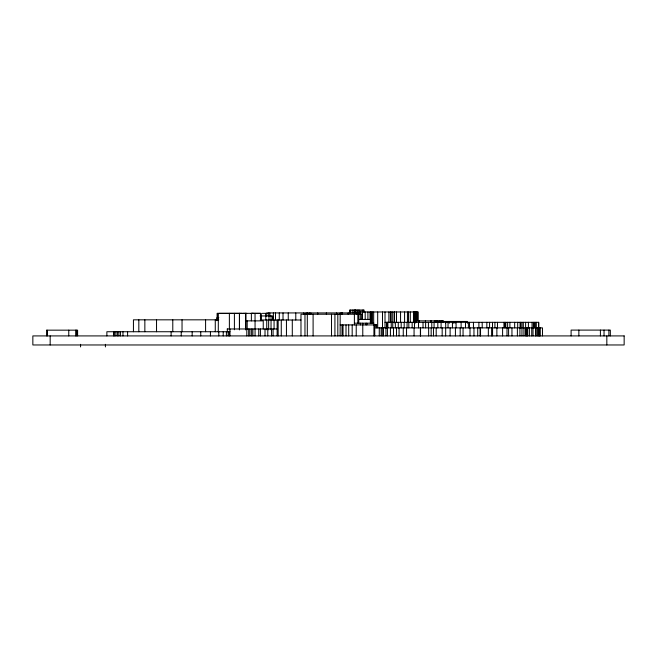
<?xml version="1.0" encoding="UTF-8"?>
<svg xmlns="http://www.w3.org/2000/svg" width="657" height="657" viewBox="0 0 657 657"><rect width="100%" height="100%" fill="white"/><g stroke="black" fill="none" stroke-linecap="round" stroke-linejoin="round"><path stroke-width="0.99" d="M218.28 331.818L218.362 313.348M227.338 331.736L227.338 328.976M229.375 329.765L229.375 313.348M229.983 335.916L229.983 328.976M234.409 329.765L234.409 313.348M253.347 313.332L251.968 313.332M242.901 313.348L246.72 313.332M260.123 313.332L251.179 313.332M359.74 311.968L418.238 311.968L418.238 320.871M360.562 312.929L266.775 312.929L266.775 315.96M262.307 313.348L267.276 313.348M362.483 314.227L300.98 314.227L300.98 335.916M260.049 315.951L272.606 315.951L272.606 320M218.814 317.668L216.974 317.668L216.974 320.706M358.779 319.425L370.343 319.425M218.789 319.828L133.437 319.828L133.437 331.736M260.18 320L300.98 320M245.365 320.871L263.252 320.871L263.252 328.976M415.93 320.871L443.376 320.871L443.376 322.546M443.45 321.445L467.332 321.445L467.332 323.285M385.01 322.316L538.715 322.316L538.715 327.876M354.386 323.187L373.923 323.187M340.129 324.919L376.798 324.919M376.798 326.077L374.753 326.077L375.771 324.919L376.494 326.077M374.753 327.876L542.485 327.876L542.485 335.916M227.166 328.976L277.131 328.976M46.499 330.159L77.608 330.159L77.608 335.916M229.983 331.736L106.869 331.736L106.869 335.916M242.121 313.332L219.011 313.356M610.337 335.916L610.337 330.093L571.105 330.093L571.105 335.916M608.883 330.093L608.883 335.916M606.83 335.916L606.83 344.966M604.038 330.093L604.038 335.916M600.408 330.093L600.408 335.916M578.858 330.093L578.858 335.916M540.276 327.876L540.276 335.916M539.471 327.876L539.471 335.916M539.126 327.876L539.126 335.916M538.625 322.316L538.625 327.876M538.461 327.876L538.461 335.916M537.615 327.876L537.615 335.916M536.293 322.316L536.293 327.876M536.161 327.876L536.161 335.916M535.603 327.876L535.603 335.916M535.225 322.316L535.225 327.876M534.223 322.316L534.223 327.876M533.353 322.316L533.353 327.876M533.024 327.876L533.024 335.916M532.047 322.316L532.047 327.876M531.735 327.876L531.735 335.916M529.411 327.876L529.411 335.916M528.4 322.316L528.4 327.876M527.702 327.876L527.702 335.916M527.021 327.876L527.021 335.916M526.405 327.876L526.405 335.916M525.616 322.316L525.616 327.876M525.419 327.876L525.419 335.916M523.916 327.876L523.916 335.916M523.317 322.316L523.317 327.876M521.987 322.316L521.945 335.916M520.697 322.316L520.697 327.876M520.073 322.316L520.073 327.876M519.917 327.876L519.917 335.916M517.7 322.316L517.7 327.876M517.388 327.876L517.388 335.916M514.661 322.316L514.661 327.876M511.951 327.876L511.951 335.916M509.906 322.316L509.906 327.876M508.592 327.876L508.592 335.916M507.631 322.316L507.631 327.876M507.007 327.876L507.007 335.916M505.8 322.316L505.8 327.876M504.88 322.316L504.88 327.876M503.944 322.316L503.944 327.876M502.597 327.876L502.597 335.916M497.464 322.316L497.464 327.876M496.873 327.876L496.873 335.916M494.91 322.316L494.91 327.876M492.569 327.876L492.569 335.916M492.487 322.316L492.487 327.876M491.608 327.876L491.608 335.916M489.58 322.316L489.58 327.876M488.348 327.876L488.348 335.916M486.837 322.316L486.837 327.876M482.205 322.316L482.205 327.876M480.53 327.876L480.53 335.916M480.07 327.876L480.07 335.916M478.896 322.316L478.896 327.876M477.705 327.876L477.705 335.916M473.96 327.876L473.96 335.916M473.451 322.316L473.451 327.876M470.01 327.876L470.01 335.916M469.517 322.316L469.517 327.876M468.392 322.316L468.392 327.876M465.493 322.316L465.493 327.876M463.062 327.876L463.062 335.916M461.124 322.316L461.124 327.876M460.187 327.876L460.187 335.916M456.073 322.316L456.073 327.876M455.424 327.876L455.424 335.916M455.005 321.445L455.005 323.285M453.264 321.445L453.264 323.285M452.427 322.316L452.427 327.876M450.119 327.876L450.119 335.916M449.248 321.445L449.248 323.285M448.033 322.316L448.033 327.876M445.725 322.316L445.643 335.916M445.52 321.445L445.52 323.285M442.925 320.871L442.925 322.546M442.309 320.871L442.309 322.546M442.169 327.876L442.169 335.916M441.841 320.871L441.841 322.546M441.274 320.871L441.274 322.546M441.093 322.316L441.093 327.876M440.009 320.871L440.009 322.546M439.016 320.871L439.016 322.546M437.817 322.316L437.817 327.876M437.283 320.871L437.283 322.546M436.806 320.871L436.806 322.546M436.379 320.871L436.379 322.546M436.191 327.876L436.191 335.916M435.821 320.871L435.821 322.546M434.376 320.871L434.376 322.546M434.08 322.316L434.08 327.876M433.472 327.876L433.472 335.916M431.764 322.316L431.764 327.876M431.181 320.871L431.181 322.546M431.164 327.876L431.164 335.916M430.811 320.871L430.811 322.546M428.643 327.876L428.643 335.916M428.421 322.316L428.421 327.876M425.621 322.316L425.621 327.876M425.424 320.871L425.424 322.546M423.026 322.316L423.026 327.876M420.537 327.876L420.537 335.916M420.381 327.876L420.381 335.916M419.281 320.871L419.281 322.546M418.813 320.871L418.813 322.546M418.534 322.316L418.534 327.876M417.433 311.968L417.433 320.871M416.571 311.968L416.571 320.871M415.996 311.968L415.93 322.546M415.577 311.968L415.577 323.039M415.002 311.968L415.002 322.316M414.772 311.968L414.772 322.316M414.46 311.968L414.477 327.876M414.066 327.876L414.066 335.916M414 311.968L414 322.316M413.475 311.968L413.475 322.316M412.161 322.316L412.161 327.876M410.313 311.968L410.313 322.316M408.818 322.316L408.818 327.876M408.531 311.968L408.531 322.316M407.439 311.968L407.439 322.316M407.077 322.316L407.077 327.876M406.543 327.876L406.543 335.916M404.581 311.968L404.581 322.316M404.186 322.316L404.186 327.876M403.267 327.876L403.267 335.916M401.181 322.316L401.181 327.876M400.548 311.968L400.548 322.316M399.07 327.876L399.07 335.916M398.273 322.316L398.273 327.876M396.508 311.968L396.508 322.316M396.508 327.876L396.508 335.916M395.366 322.316L395.366 327.876M394.52 311.968L394.52 322.316M394.299 311.968L394.299 322.973M393.494 327.876L393.494 335.916M392.73 311.968L392.763 327.876M391.161 311.968L391.26 327.876M390.373 311.968L390.373 322.316M390.439 327.876L390.439 335.916M388.87 311.968L388.87 322.316M387.876 322.316L387.876 327.876M387.466 322.316L387.441 335.916M387.129 322.316L387.129 327.876M386.735 322.316L386.735 327.876M385.946 327.876L385.946 335.916M385.01 311.968L385.01 327.876M383.507 327.876L383.507 335.916M382.505 311.968L382.505 327.876M382.3 327.876L382.3 335.916M381.167 327.876L381.167 335.916M379.278 327.876L379.278 335.916M377.685 311.968L377.685 327.876M376.494 324.919L376.494 327.876M374.753 324.919L374.753 335.916M373.923 324.919L373.923 335.916M373.669 311.968L373.669 324.919M372.437 311.968L372.437 323.187M371.336 311.968L371.336 323.187M370.671 311.968L370.745 323.187M370.343 311.968L370.343 323.187M370.162 311.968L370.17 319.425M367.904 311.968L367.904 319.368M366.852 323.187L366.852 324.919M365.916 323.187L365.916 324.919M365.193 311.968L365.193 319.368M364.101 311.976L364.101 310.063L349.499 310.063L349.499 312.929M363.51 310.063L363.51 311.976M362.779 323.187L362.779 335.916M362.483 311.968L362.483 319.277M362.311 314.227L362.311 319.277M362.245 310.063L362.245 311.976M361.835 314.227L361.835 319.277M360.619 311.968L360.619 314.227M360.406 323.187L360.406 324.919M360.307 314.227L360.307 319.425M359.937 312.929L359.937 314.227M359.757 310.063L359.74 314.227M359.108 312.929L359.108 314.227M358.779 314.227L358.779 323.187M358.599 310.063L358.599 312.929M358.139 312.929L358.139 314.227M357.835 314.227L357.835 323.187M357.695 312.929L357.695 314.227M357.474 310.063L357.474 312.929M356.792 312.929L356.792 314.227M356.225 324.919L356.225 335.916M356.069 310.063L356.069 312.929M355.626 310.063L355.626 312.929M355.084 310.063L355.084 312.929M354.649 310.063L354.649 312.929M354.386 314.227L354.386 324.919M353.901 310.063L353.901 312.929M352.234 310.063L352.234 312.929M352.177 324.919L352.177 335.916M350.493 310.063L350.493 312.929M348.703 324.919L348.703 335.916M348.185 312.929L348.185 314.227M346.009 324.919L346.009 335.916M343.028 324.919L343.028 335.916M342.486 312.929L342.486 314.227M342.034 324.919L342.034 335.916M341.952 312.929L341.952 314.227M341.328 312.929L341.328 314.227M340.178 312.929L340.129 335.916M337.813 314.227L337.813 335.916M336.671 312.929L336.671 314.227M334.922 314.227L334.922 335.916M331.514 314.227L331.514 335.916M326.389 312.929L326.389 314.227M317.75 312.929L317.75 314.227M313.102 314.227L313.102 335.916M310.843 312.929L310.843 314.227M309.496 312.929L309.496 314.227M307.796 312.929L307.796 314.227M307.665 312.929L307.665 314.227M307.304 312.929L307.312 335.916M306.146 312.929L306.146 314.227M304.971 314.227L304.971 335.916M303.739 312.929L303.739 314.227M295.781 312.929L295.781 320M292.291 320L292.291 335.916M288.251 312.929L288.251 320M286.444 320L286.444 335.916M283.019 312.929L283.019 320M281.27 320L281.27 335.916M279.282 312.929L279.282 320M278.166 320L278.166 335.916M277.131 320L277.131 335.916M275.505 312.929L275.505 320M274.068 320L274.068 328.976M273.386 312.929L273.386 320M273.09 328.976L273.09 335.916M271.546 328.976L271.546 335.916M271.062 315.951L271.029 329.781M269.855 312.929L269.855 315.96M268.968 315.951L268.968 320M268.688 312.929L268.688 315.96M268.647 320L268.647 329.781M267.793 328.976L267.793 335.916M266.742 320L266.742 329.781M265.814 315.951L265.814 320M265.6 313.348L265.6 315.951M265.017 328.976L265.017 335.916M261.1 320.493L261.1 313.348L217.122 313.348L217.122 320.526M260.854 315.951L260.854 320M260.681 313.348L260.681 316.419M260.41 328.976L260.41 335.916M258.735 328.976L258.735 335.916M255.047 313.348L255.072 335.916M252.888 328.976L252.888 335.916M251.656 328.976L251.656 335.916M251.376 313.348L251.376 320.871M249.915 328.976L249.915 335.916M248.699 328.976L248.699 335.916M247.188 320.871L247.188 328.976M246.802 328.976L246.802 335.916M229.219 331.736L229.219 335.916M228.127 331.736L228.127 335.916M226.402 331.736L226.402 335.916M223.208 331.736L223.208 335.916M218.797 331.736L218.797 335.916M217.475 313.348L217.475 318.473M215.274 319.828L215.274 331.736M210.437 331.736L210.437 335.916M205.592 319.828L205.592 331.736M200.755 331.736L200.755 335.916M192.164 331.736L192.164 335.916M182.038 319.828L182.038 331.736M181.233 331.736L181.233 335.916M172.783 319.828L172.783 331.736M171.116 331.736L171.116 335.916M156.538 319.828L156.538 331.736M144.852 319.828L144.852 331.736M138.824 319.828L138.824 331.736M127.598 331.736L127.598 335.916M122.966 331.736L122.966 335.916M120.428 331.736L120.428 335.916M118.835 331.736L118.835 335.916M117.389 331.736L117.389 335.916M115.862 331.736L115.862 335.916M114.334 331.736L114.334 335.916M113.562 331.736L113.562 335.916M105.416 344.325L105.416 346.937M80.565 344.325L80.565 346.937M76.655 330.159L76.655 335.916M75.686 330.159L75.686 335.916M68.763 330.159L68.763 335.916M50.17 335.916L50.17 344.966M239.444 313.348L239.444 329.765L239.444 313.348M245.751 313.348L245.751 329.765L245.751 313.348M624.15 335.916L32.85 335.916L32.85 344.966L624.15 344.966L624.15 335.916M47.049 335.916L47.049 330.159L46.984 335.916"/></g></svg>
